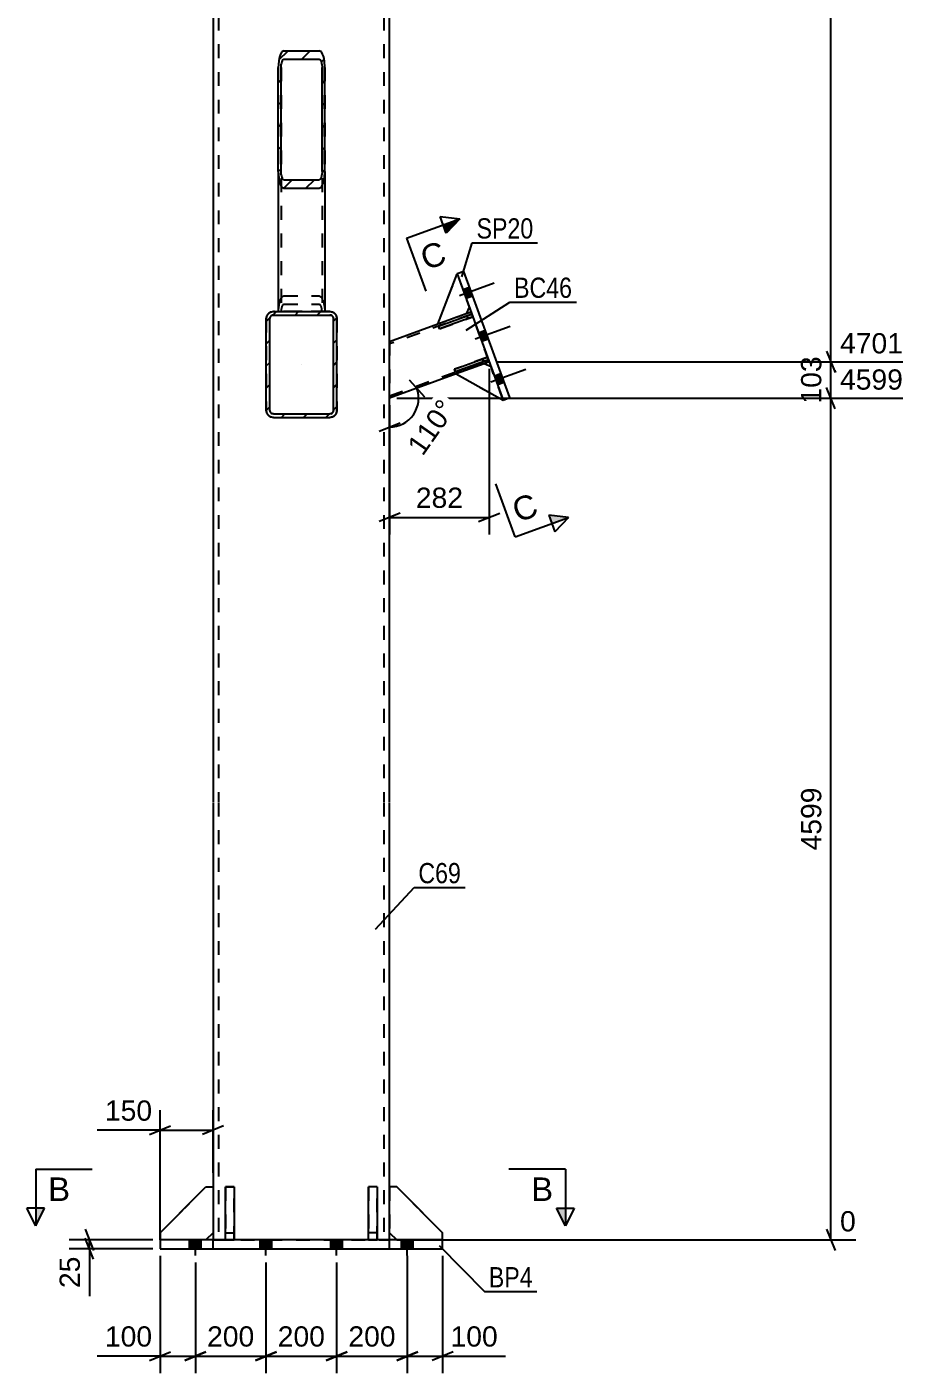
# Model space of a CAD drawing. Header units: millimetres. Extents: x -297 to 544, y -221 to 373.
# Drawn here: x -38.8 to 85.7, y -18.9 to 171.7 of the extents above; entities that cross this region are included whole.
import ezdxf

# ---------------------------------------------------------------- set-up
doc = ezdxf.new("R2010")
doc.units = ezdxf.units.MM
doc.linetypes.add('DXK_LINE_DOT2', pattern=[3.9198, 1.9599, -1.9599])
doc.linetypes.add('DXK_LINE_DOT3', pattern=[5.9187, 2.979, -0.9799, 0.9799, -0.9799])
doc.styles.add('Arial', font='ARIAL.TTF', dxfattribs={"height": 0.2})
doc.styles.add('Arial Narrow', font='ARIALN.TTF', dxfattribs={"height": 0.2})

# ---------------------------------------------------------------- blocks, each defined once
blk = doc.blocks.new('Part-284934218-1229 - 1225')
at = {"linetype": 'Continuous'}
h = blk.add_hatch(dxfattribs=at)
h.set_pattern_fill('', scale=0.7, style=0, pattern_type=0)
h.set_pattern_definition([(45, (-4.962, 117.4), (-1.57154, 1.57154), [])])
h.paths.add_polyline_path([(-4.96, 130.4), (-4.96, 117.4), (-4.89, 117.02), (-4.67, 116.69), (-4.34, 116.48), (-3.96, 116.4), (4.04, 116.4), (4.42, 116.48), (4.75, 116.69), (4.96, 117.02), (5.04, 117.4), (5.04, 130.4), (4.96, 130.78), (4.75, 131.11), (4.42, 131.32), (4.04, 131.4), (-3.96, 131.4), (-4.34, 131.32), (-4.67, 131.11), (-4.89, 130.78)])
h.paths.add_polyline_path([(-4.32, 130.75), (-4.15, 130.86), (-3.96, 130.9), (4.04, 130.9), (4.23, 130.86), (4.39, 130.75), (4.5, 130.59), (4.54, 130.4), (4.54, 117.4), (4.5, 117.21), (4.39, 117.05), (4.23, 116.94), (4.04, 116.9), (-3.96, 116.9), (-4.15, 116.94), (-4.32, 117.05), (-4.42, 117.21), (-4.46, 117.4), (-4.46, 130.4), (-4.42, 130.59)])
at = {"color": 7, "linetype": 'DXK_LINE_DOT2'}
for p, q in [((-4.96, 130.4), (-4.89, 130.78)), ((-4.96, 130.4), (-4.96, 117.4)), ((-4.96, 130.4), (-4.96, 130.4)), ((-4.42, 130.59), (-4.46, 130.4)), ((-4.46, 117.4), (-4.46, 130.4)), ((-4.34, 131.32), (-3.96, 131.4)), ((-3.96, 130.9), (-4.15, 130.86)), ((4.04, 131.4), (-3.96, 131.4)), ((-3.96, 130.9), (4.04, 130.9)), ((4.04, 131.4), (4.42, 131.32)), ((4.23, 130.86), (4.04, 130.9)), ((4.54, 130.4), (4.5, 130.59)), ((4.54, 117.4), (4.54, 130.4)), ((4.96, 130.78), (5.04, 130.4)), ((5.04, 130.4), (5.04, 117.4)), ((5.04, 130.4), (5.04, 130.4)), ((-4.89, 117.02), (-4.96, 117.4)), ((-4.46, 117.4), (-4.42, 117.21)), ((-3.96, 116.4), (-4.34, 116.48)), ((-4.15, 116.94), (-3.96, 116.9)), ((-3.96, 116.9), (4.04, 116.9)), ((-3.96, 116.4), (4.04, 116.4)), ((4.04, 116.9), (4.23, 116.94)), ((4.42, 116.48), (4.04, 116.4)), ((4.5, 117.21), (4.54, 117.4)), ((5.04, 117.4), (4.96, 117.02))]:
    blk.add_line(p, q, dxfattribs=at)
at = {"color": 2, "linetype": 'Continuous'}
for p, q in [((-4.89, 130.78), (-4.96, 130.4)), ((-4.96, 130.4), (-4.96, 130.4)), ((-4.96, 117.4), (-4.96, 130.4)), ((-4.46, 130.4), (-4.42, 130.59)), ((-4.46, 130.4), (-4.46, 130.4)), ((-4.46, 117.4), (-4.46, 130.4)), ((-3.96, 131.4), (-4.34, 131.32)), ((-4.15, 130.86), (-3.96, 130.9)), ((-3.96, 131.4), (-3.96, 131.4)), ((-3.96, 131.4), (4.04, 131.4)), ((-3.96, 130.9), (-3.96, 130.9)), ((-3.96, 130.9), (4.04, 130.9)), ((4.04, 131.4), (4.04, 131.4)), ((4.42, 131.32), (4.04, 131.4)), ((4.04, 130.9), (4.04, 130.9)), ((4.04, 130.9), (4.23, 130.86)), ((4.5, 130.59), (4.54, 130.4)), ((4.54, 130.4), (4.54, 130.4)), ((4.54, 117.4), (4.54, 130.4)), ((5.04, 130.4), (4.96, 130.78)), ((5.04, 130.4), (5.04, 130.4)), ((5.04, 117.4), (5.04, 130.4)), ((-4.96, 117.4), (-4.96, 117.4)), ((-4.96, 117.4), (-4.89, 117.02)), ((-4.46, 117.4), (-4.46, 117.4)), ((-4.42, 117.21), (-4.46, 117.4)), ((-4.34, 116.48), (-3.96, 116.4)), ((-3.96, 116.9), (-4.15, 116.94)), ((-3.96, 116.9), (-3.96, 116.9)), ((-3.96, 116.9), (4.04, 116.9)), ((-3.96, 116.4), (-3.96, 116.4)), ((-3.96, 116.4), (4.04, 116.4)), ((4.23, 116.94), (4.04, 116.9)), ((4.04, 116.9), (4.04, 116.9)), ((4.04, 116.4), (4.42, 116.48)), ((4.04, 116.4), (4.04, 116.4)), ((4.54, 117.4), (4.5, 117.21)), ((4.54, 117.4), (4.54, 117.4)), ((4.96, 117.02), (5.04, 117.4)), ((5.04, 117.4), (5.04, 117.4))]:
    blk.add_line(p, q, dxfattribs=at)
at = {"color": 7, "linetype": 'DXK_LINE_DOT3'}
blk.add_line((0.04, 123.9), (0.04, 123.9), dxfattribs=at)
at = {"color": 7, "linetype": 'DXK_LINE_DOT2'}
for centre, radius, start, end in [((-3.96, 130.4), 1, 112.5, 157.5), ((-3.96, 130.4), 0.5, 112.5, 157.5), ((4.04, 130.4), 0.5, 22.5, 67.5), ((4.04, 130.4), 1, 22.5, 67.5), ((-3.96, 117.4), 1, 202.5, 247.5), ((-3.96, 117.4), 0.5, 202.5, 247.5), ((4.04, 117.4), 0.5, 292.5, 337.5), ((4.04, 117.4), 1, 292.5, 337.5)]:
    blk.add_arc(centre, radius, start, end, dxfattribs=at)
at = {"color": 2, "linetype": 'Continuous'}
for centre, radius, start, end in [((-3.96, 130.4), 1, 112.5, 157.5), ((-3.96, 130.4), 0.5, 112.5, 157.5), ((4.04, 130.4), 0.5, 22.5, 67.5), ((4.04, 130.4), 1, 22.5, 67.5), ((-3.96, 117.4), 1, 202.5, 247.5), ((-3.96, 117.4), 0.5, 202.5, 247.5), ((4.04, 117.4), 0.5, 292.5, 337.5), ((4.04, 117.4), 1, 292.5, 337.5)]:
    blk.add_arc(centre, radius, start, end, dxfattribs=at)
blk = doc.blocks.new('Part-284934218-1248 - 1225')
at = {"color": 2, "linetype": 'Continuous'}
for p, q in [((20, 0), (-20, 0)), ((-20, 0), (-20, -1.25)), ((-20, -1.25), (20, -1.25)), ((-12.5, -1.25), (-12.5, 0)), ((12.5, -1.25), (12.5, 0)), ((20, -1.25), (20, 0))]:
    blk.add_line(p, q, dxfattribs=at)
at = {"color": 7, "linetype": 'DXK_LINE_DOT2'}
for p, q in [((-12.5, -1.25), (-12.5, 0)), ((12.5, -1.25), (12.5, 0))]:
    blk.add_line(p, q, dxfattribs=at)
blk = doc.blocks.new('Part-284934218-1232 - 1225')
at = {"linetype": 'Continuous'}
h = blk.add_hatch(dxfattribs=at)
h.set_pattern_fill('', scale=0.7, style=0, pattern_type=0)
h.set_pattern_definition([(45, (-3.262, 151.2023), (-1.57154, 1.57154), [])])
h.paths.add_polyline_path([(-3.26, 165.95), (-3.26, 151.2), (-3.2, 150.3), (-3.03, 149.53), (-2.77, 149.02), (-2.46, 148.84), (2.54, 148.84), (2.84, 149.02), (3.1, 149.53), (3.28, 150.3), (3.34, 151.2), (3.34, 165.95), (3.28, 166.85), (3.1, 167.61), (2.84, 168.13), (2.54, 168.3), (-2.46, 168.3), (-2.77, 168.13), (-3.03, 167.61), (-3.2, 166.85)])
h.paths.add_polyline_path([(-2.74, 166.78), (-2.62, 167.04), (-2.46, 167.13), (2.54, 167.13), (2.69, 167.04), (2.82, 166.78), (2.91, 166.4), (2.94, 165.95), (2.94, 151.2), (2.91, 150.75), (2.82, 150.37), (2.69, 150.11), (2.54, 150.02), (-2.46, 150.02), (-2.62, 150.11), (-2.74, 150.37), (-2.83, 150.75), (-2.86, 151.2), (-2.86, 165.95), (-2.83, 166.4)])
at = {"color": 2, "linetype": 'Continuous'}
for p, q in [((-2.46, 168.3), (-2.77, 168.13)), ((-2.46, 168.3), (2.54, 168.3)), ((2.84, 168.13), (2.54, 168.3)), ((-3.2, 166.85), (-3.26, 165.95)), ((-3.26, 151.2), (-3.26, 165.95)), ((-2.86, 165.95), (-2.83, 166.4)), ((-2.86, 151.2), (-2.86, 165.95)), ((-2.62, 167.04), (-2.46, 167.13)), ((-2.46, 167.13), (2.54, 167.13)), ((2.54, 167.13), (2.69, 167.04)), ((2.91, 166.4), (2.94, 165.95)), ((2.94, 151.2), (2.94, 165.95)), ((3.34, 165.95), (3.28, 166.85)), ((3.34, 151.2), (3.34, 165.95)), ((-3.26, 151.2), (-3.26, 131.4)), ((-3.26, 151.2), (-3.2, 150.3)), ((-2.83, 150.75), (-2.86, 151.2)), ((2.94, 151.2), (2.91, 150.75)), ((3.28, 150.3), (3.34, 151.2)), ((3.34, 151.2), (3.34, 131.4)), ((-2.77, 149.02), (-2.46, 148.84)), ((-2.46, 150.02), (-2.62, 150.11)), ((-2.46, 150.02), (2.54, 150.02)), ((-2.46, 148.84), (2.54, 148.84)), ((2.69, 150.11), (2.54, 150.02)), ((2.54, 148.84), (2.84, 149.02))]:
    blk.add_line(p, q, dxfattribs=at)
at = {"color": 7, "linetype": 'DXK_LINE_DOT2'}
for p, q in [((-3.26, 165.95), (-3.26, 151.2)), ((-2.86, 165.95), (-2.86, 131.4)), ((2.94, 165.95), (2.94, 131.4)), ((3.34, 165.95), (3.34, 151.2)), ((-2.77, 133.45), (-2.46, 133.63)), ((-2.46, 133.63), (2.54, 133.63)), ((2.54, 133.63), (2.84, 133.45)), ((-3.25, 131.4), (-3.2, 132.17)), ((-2.83, 131.72), (-2.85, 131.4)), ((-2.46, 132.45), (-2.62, 132.36)), ((-2.46, 132.45), (2.54, 132.45)), ((2.69, 132.36), (2.54, 132.45)), ((2.93, 131.4), (2.91, 131.72)), ((3.28, 132.17), (3.33, 131.4)), ((3.34, 131.4), (-3.26, 131.4)), ((-2.86, 131.4), (-2.85, 131.4))]:
    blk.add_line(p, q, dxfattribs=at)
at = {"color": 2, "linetype": 'Continuous'}
for centre, radius, start, end in [((-0.45, 166.63), 2.76, 147.1246, 175.4089), ((0.53, 166.63), 2.76, 4.5911, 32.8754), ((-1.46, 166.29), 1.38, 147.1246, 175.4089), ((1.53, 166.29), 1.38, 4.5911, 32.8754), ((-1.46, 150.86), 1.38, 184.5911, 212.8754), ((1.53, 150.86), 1.38, 327.1246, 355.4089), ((-0.45, 150.52), 2.76, 184.5911, 212.8754), ((0.53, 150.52), 2.76, 327.1246, 355.4089)]:
    blk.add_arc(centre, radius, start, end, dxfattribs=at)
at = {"color": 7, "linetype": 'DXK_LINE_DOT2'}
for centre, radius, start, end in [((-0.45, 131.95), 2.76, 147.1246, 175.4089), ((0.53, 131.95), 2.76, 4.5911, 32.8754), ((-1.46, 131.61), 1.38, 147.1246, 175.4089), ((1.53, 131.61), 1.38, 4.5911, 32.8754)]:
    blk.add_arc(centre, radius, start, end, dxfattribs=at)
blk = doc.blocks.new('Part-284934218-1249 - 1225')
at = {"color": 2, "linetype": 'Continuous'}
for p, q in [((-20, 1), (-13.5, 7.5)), ((-13.5, 7.5), (-12.5, 7.5)), ((-20, 1), (-20, 0)), ((-12.5, 1), (-13.5, 0))]:
    blk.add_line(p, q, dxfattribs=at)
at = {"color": 7, "linetype": 'DXK_LINE_DOT2'}
for p, q in [((-12.5, 7.5), (-12.5, 1)), ((-13.5, 0), (-20, 0))]:
    blk.add_line(p, q, dxfattribs=at)
blk = doc.blocks.new('Part-284934218-1250 - 1225')
at = {"color": 7, "linetype": 'DXK_LINE_DOT2'}
for p, q in [((-20, 1), (-13.5, 7.5)), ((-13.5, 7.5), (-12.5, 7.5)), ((-12.5, 7.5), (-12.5, 1)), ((-20, 0), (-20, 1)), ((-12.5, 1), (-13.5, 0)), ((-13.5, 0), (-20, 0))]:
    blk.add_line(p, q, dxfattribs=at)
blk = doc.blocks.new('Part-284934218-1251 - 1225')
at = {"color": 2, "linetype": 'Continuous'}
for p, q in [((13.5, 7.5), (12.5, 7.5)), ((13.5, 7.5), (20, 1)), ((12.5, 1), (13.5, 0)), ((20, 0), (20, 1))]:
    blk.add_line(p, q, dxfattribs=at)
at = {"color": 7, "linetype": 'DXK_LINE_DOT2'}
for p, q in [((12.5, 7.5), (12.5, 1)), ((13.5, 0), (20, 0))]:
    blk.add_line(p, q, dxfattribs=at)
blk = doc.blocks.new('Part-284934218-1252 - 1225')
at = {"color": 7, "linetype": 'DXK_LINE_DOT2'}
for p, q in [((13.5, 7.5), (12.5, 7.5)), ((12.5, 7.5), (12.5, 1)), ((20, 1), (13.5, 7.5)), ((12.5, 1), (13.5, 0)), ((20, 0), (20, 1)), ((13.5, 0), (20, 0))]:
    blk.add_line(p, q, dxfattribs=at)
blk = doc.blocks.new('Part-284934218-1253 - 1225')
at = {"color": 7, "linetype": 'DXK_LINE_DOT2'}
for p, q in [((9.5, 7.5), (9.5, 0)), ((10.75, 7.5), (9.5, 7.5)), ((10.75, 0), (10.75, 7.5)), ((10.75, 1), (9.5, 1)), ((9.5, 0), (10.75, 0))]:
    blk.add_line(p, q, dxfattribs=at)
blk = doc.blocks.new('Part-284934218-1310 - 1225')
at = {"color": 2, "linetype": 'Continuous'}
for p, q in [((23, 137.06), (22.06, 136.72)), ((22.06, 136.72), (28.56, 118.87)), ((29.5, 119.21), (23, 137.06)), ((28.56, 118.87), (29.5, 119.21))]:
    blk.add_line(p, q, dxfattribs=at)
blk = doc.blocks.new('Part-284934218-1254 - 1225')
at = {"color": 7, "linetype": 'DXK_LINE_DOT2'}
for p, q in [((-10.75, 7.5), (-10.75, 0)), ((-9.5, 7.5), (-10.75, 7.5)), ((-9.5, 0), (-9.5, 7.5)), ((-10.75, 1), (-9.5, 1)), ((-10.75, 0), (-9.5, 0))]:
    blk.add_line(p, q, dxfattribs=at)
blk = doc.blocks.new('Part-284934218-1255 - 1225')
at = {"color": 2, "linetype": 'Continuous'}
for p, q in [((9.5, 0), (9.5, 7.5)), ((10.75, 7.5), (9.5, 7.5)), ((10.75, 7.5), (10.75, 0)), ((10.75, 1), (9.5, 1)), ((10.75, 0), (9.5, 0))]:
    blk.add_line(p, q, dxfattribs=at)
blk = doc.blocks.new('Part-284934218-1399 - 1225')
at = {"color": 7, "linetype": 'DXK_LINE_DOT2'}
for p, q in [((26.36, 124.93), (21.66, 123.22)), ((21.79, 122.84), (26.49, 124.55)), ((25.65, 124.67), (25.79, 124.3)), ((26.49, 124.55), (26.36, 124.93)), ((21.66, 123.22), (21.79, 122.84))]:
    blk.add_line(p, q, dxfattribs=at)
blk = doc.blocks.new('Part-284934218-1256 - 1225')
at = {"color": 2, "linetype": 'Continuous'}
for p, q in [((-10.75, 0), (-10.75, 7.5)), ((-10.75, 7.5), (-9.5, 7.5)), ((-9.5, 7.5), (-9.5, 0)), ((-10.75, 1), (-9.5, 1)), ((-9.5, 0), (-10.75, 0))]:
    blk.add_line(p, q, dxfattribs=at)
blk = doc.blocks.new('Part-284934218-1404 - 1225')
at = {"color": 7, "linetype": 'DXK_LINE_DOT2'}
for p, q in [((19.33, 129.61), (22.06, 136.72)), ((22.06, 136.72), (23.77, 132.02)), ((23.77, 132.02), (23.33, 131.06)), ((23.33, 131.06), (19.33, 129.61))]:
    blk.add_line(p, q, dxfattribs=at)
blk = doc.blocks.new('Part-284934218-1290 - 1225')
at = {"color": 7, "linetype": 'DXK_LINE_DOT2'}
for p, q in [((24.13, 131.04), (12.5, 126.8)), ((23.33, 131.06), (19.33, 129.61)), ((26.6, 124.27), (24.03, 131.32)), ((12.5, 127.12), (12.5, 119.14)), ((12.5, 119.46), (26.49, 124.55)), ((25.89, 124.01), (21.9, 122.56))]:
    blk.add_line(p, q, dxfattribs=at)
at = {"color": 2, "linetype": 'Continuous'}
for p, q in [((19.33, 129.61), (12.5, 127.12)), ((24.03, 131.32), (23.33, 131.06)), ((26.6, 124.27), (25.89, 124.01)), ((21.9, 122.56), (12.5, 119.14))]:
    blk.add_line(p, q, dxfattribs=at)
blk = doc.blocks.new('Part-284934218-1330 - 1225')
at = {"color": 7, "linetype": 'DXK_LINE_DOT2'}
for p, q in [((-4.89, 130.78), (-4.96, 130.4)), ((-4.96, 117.4), (-4.96, 130.4)), ((-4.46, 130.4), (-4.42, 130.59)), ((-4.46, 117.4), (-4.46, 130.4)), ((-3.96, 131.4), (-4.34, 131.32)), ((-4.15, 130.86), (-3.96, 130.9)), ((-3.96, 131.4), (4.04, 131.4)), ((-3.96, 130.9), (4.04, 130.9)), ((4.42, 131.32), (4.04, 131.4)), ((4.04, 130.9), (4.23, 130.86)), ((4.5, 130.59), (4.54, 130.4)), ((4.54, 117.4), (4.54, 130.4)), ((5.04, 130.4), (4.96, 130.78)), ((5.04, 117.4), (5.04, 130.4)), ((-4.96, 117.4), (-4.89, 117.02)), ((-4.42, 117.21), (-4.46, 117.4)), ((-4.34, 116.48), (-3.96, 116.4)), ((-3.96, 116.9), (-4.15, 116.94)), ((-3.96, 116.9), (4.04, 116.9)), ((-3.96, 116.4), (4.04, 116.4)), ((4.23, 116.94), (4.04, 116.9)), ((4.04, 116.4), (4.42, 116.48)), ((4.54, 117.4), (4.5, 117.21)), ((4.96, 117.02), (5.04, 117.4))]:
    blk.add_line(p, q, dxfattribs=at)
at = {"color": 7, "linetype": 'DXK_LINE_DOT3'}
blk.add_line((0.04, 123.9), (0.04, 123.9), dxfattribs=at)
at = {"color": 7, "linetype": 'DXK_LINE_DOT2'}
for centre, radius, start, end in [((-3.96, 130.4), 1, 112.5, 157.5), ((-3.96, 130.4), 0.5, 112.5, 157.5), ((4.04, 130.4), 0.5, 22.5, 67.5), ((4.04, 130.4), 1, 22.5, 67.5), ((-3.96, 117.4), 1, 202.5, 247.5), ((-3.96, 117.4), 0.5, 202.5, 247.5), ((4.04, 117.4), 0.5, 292.5, 337.5), ((4.04, 117.4), 1, 292.5, 337.5)]:
    blk.add_arc(centre, radius, start, end, dxfattribs=at)
blk = doc.blocks.new('Part-284934218-1400 - 1225')
at = {"color": 2, "linetype": 'Continuous'}
for p, q in [((19.43, 129.33), (24.13, 131.04)), ((24.27, 130.66), (19.57, 128.95)), ((24.13, 131.04), (24.27, 130.66)), ((19.57, 128.95), (19.43, 129.33))]:
    blk.add_line(p, q, dxfattribs=at)
at = {"color": 7, "linetype": 'DXK_LINE_DOT2'}
blk.add_line((23.56, 130.4), (23.43, 130.78), dxfattribs=at)
blk = doc.blocks.new('Part-284934218-1401 - 1225')
at = {"color": 2, "linetype": 'Continuous'}
for p, q in [((21.66, 123.22), (26.36, 124.93)), ((26.49, 124.55), (21.79, 122.84)), ((26.36, 124.93), (26.49, 124.55)), ((21.79, 122.84), (21.66, 123.22))]:
    blk.add_line(p, q, dxfattribs=at)
at = {"color": 7, "linetype": 'DXK_LINE_DOT2'}
blk.add_line((25.79, 124.3), (25.65, 124.67), dxfattribs=at)
blk = doc.blocks.new('Part-284934218-1402 - 1225')
at = {"color": 7, "linetype": 'DXK_LINE_DOT2'}
for p, q in [((25.89, 124.01), (21.9, 122.56)), ((26.85, 123.56), (25.89, 124.01)), ((21.9, 122.56), (28.56, 118.87)), ((28.56, 118.87), (26.85, 123.56))]:
    blk.add_line(p, q, dxfattribs=at)
blk = doc.blocks.new('Part-284934218-1403 - 1225')
at = {"color": 2, "linetype": 'Continuous'}
for p, q in [((25.89, 124.01), (21.9, 122.56)), ((26.85, 123.56), (25.89, 124.01)), ((21.9, 122.56), (28.56, 118.87))]:
    blk.add_line(p, q, dxfattribs=at)
at = {"color": 7, "linetype": 'DXK_LINE_DOT2'}
blk.add_line((28.56, 118.87), (26.85, 123.56), dxfattribs=at)
blk = doc.blocks.new('Part-284934218-1405 - 1225')
at = {"color": 2, "linetype": 'Continuous'}
for p, q in [((19.33, 129.61), (22.06, 136.72)), ((23.77, 132.02), (23.33, 131.06)), ((23.33, 131.06), (19.33, 129.61))]:
    blk.add_line(p, q, dxfattribs=at)
at = {"color": 7, "linetype": 'DXK_LINE_DOT2'}
blk.add_line((22.06, 136.72), (23.77, 132.02), dxfattribs=at)
blk = doc.blocks.new('Bolt-284934218-1406 - 1225')
at = {"linetype": 'Continuous'}
for points in [[(-15.825, -1.25), (-14.175, -1.25), (-14.175, 0), (-15.825, 0)], [(-15.825, -1.25), (-14.175, -1.25), (-14.175, 0), (-15.825, 0)], [(-5.825, -1.25), (-4.175, -1.25), (-4.175, 0), (-5.825, 0)], [(-5.825, -1.25), (-4.175, -1.25), (-4.175, 0), (-5.825, 0)], [(4.175, -1.25), (5.825, -1.25), (5.825, 0), (4.175, 0)], [(4.175, -1.25), (5.825, -1.25), (5.825, 0), (4.175, 0)], [(14.175, -1.25), (15.825, -1.25), (15.825, 0), (14.175, 0)], [(14.175, -1.25), (15.825, -1.25), (15.825, 0), (14.175, 0)]]:
    blk.add_hatch(color=1, dxfattribs=at).paths.add_polyline_path(points)
at = {"color": 1, "linetype": 'Continuous'}
for p, q in [((-15.825, -1.25), (-15.825, 0)), ((-15.825, -1.25), (-15.825, 0)), ((-15, -2.2), (-15, 0)), ((-15, -2.2), (-15, 0)), ((-14.175, -1.25), (-14.175, 0)), ((-14.175, -1.25), (-14.175, 0)), ((-5.825, -1.25), (-5.825, 0)), ((-5.825, -1.25), (-5.825, 0)), ((-5, -2.2), (-5, 0)), ((-5, -2.2), (-5, 0)), ((-4.175, -1.25), (-4.175, 0)), ((-4.175, -1.25), (-4.175, 0)), ((4.175, -1.25), (4.175, 0)), ((4.175, -1.25), (4.175, 0)), ((5, -2.2), (5, 0)), ((5, -2.2), (5, 0)), ((5.825, -1.25), (5.825, 0)), ((5.825, -1.25), (5.825, 0)), ((14.175, -1.25), (14.175, 0)), ((14.175, -1.25), (14.175, 0)), ((15, -2.2), (15, 0)), ((15, -2.2), (15, 0)), ((15.825, -1.25), (15.825, 0)), ((15.825, -1.25), (15.825, 0))]:
    blk.add_line(p, q, dxfattribs=at)
blk = doc.blocks.new('Bolt-284934218-1411 - 1225')
at = {"linetype": 'Continuous'}
for points in [[(22.87, 134.51), (23.31, 133.29), (24.25, 133.63), (23.81, 134.85)], [(22.87, 134.51), (23.31, 133.29), (24.25, 133.63), (23.81, 134.85)], [(22.87, 134.51), (23.31, 133.29), (24.25, 133.63), (23.81, 134.85)], [(25.09, 128.4), (25.53, 127.18), (26.47, 127.52), (26.03, 128.75)], [(25.09, 128.4), (25.53, 127.18), (26.47, 127.52), (26.03, 128.75)], [(27.31, 122.3), (27.76, 121.07), (28.7, 121.42), (28.25, 122.64)], [(27.31, 122.3), (27.76, 121.07), (28.7, 121.42), (28.25, 122.64)], [(27.31, 122.3), (27.76, 121.07), (28.7, 121.42), (28.25, 122.64)]]:
    blk.add_hatch(color=1, dxfattribs=at).paths.add_polyline_path(points)
at = {"color": 1, "linetype": 'Continuous'}
for p, q in [((22.38, 133.65), (27.32, 135.44)), ((22.38, 133.65), (27.32, 135.44)), ((22.38, 133.65), (27.32, 135.44)), ((22.87, 134.51), (23.81, 134.85)), ((22.87, 134.51), (23.81, 134.85)), ((22.87, 134.51), (23.81, 134.85)), ((23.31, 133.29), (24.25, 133.63)), ((23.31, 133.29), (24.25, 133.63)), ((23.31, 133.29), (24.25, 133.63)), ((24.61, 127.54), (29.54, 129.33)), ((24.61, 127.54), (29.54, 129.33)), ((25.09, 128.4), (26.03, 128.75)), ((25.09, 128.4), (26.03, 128.75)), ((25.53, 127.18), (26.47, 127.52)), ((25.53, 127.18), (26.47, 127.52)), ((26.83, 121.43), (31.76, 123.22)), ((26.83, 121.43), (31.76, 123.22)), ((26.83, 121.43), (31.76, 123.22)), ((27.31, 122.3), (28.25, 122.64)), ((27.31, 122.3), (28.25, 122.64)), ((27.31, 122.3), (28.25, 122.64)), ((27.76, 121.07), (28.7, 121.42)), ((27.76, 121.07), (28.7, 121.42)), ((27.76, 121.07), (28.7, 121.42))]:
    blk.add_line(p, q, dxfattribs=at)
blk = doc.blocks.new('Part-284934218-1428 - 1225')
at = {"color": 7, "linetype": 'DXK_LINE_DOT2'}
for p, q in [((24.13, 131.04), (19.43, 129.33)), ((19.57, 128.95), (24.27, 130.66)), ((23.43, 130.78), (23.56, 130.4)), ((24.27, 130.66), (24.13, 131.04)), ((19.43, 129.33), (19.57, 128.95))]:
    blk.add_line(p, q, dxfattribs=at)
blk = doc.blocks.new('Part-284934218-1451 - 1225')
at = {"color": 2, "linetype": 'Continuous'}
for p, q in [((-12.5, 294.65), (-12.5, 62)), ((12.5, 62), (12.5, 294.65)), ((-12.5, 61.9), (-12.5, 0)), ((12.5, 0), (12.5, 61.9))]:
    blk.add_line(p, q, dxfattribs=at)
at = {"color": 7, "linetype": 'DXK_LINE_DOT2'}
for p, q in [((-11.7, 294.65), (-11.7, 62)), ((11.7, 294.65), (11.7, 62)), ((-11.7, 61.9), (-11.7, 0)), ((11.7, 61.9), (11.7, 0)), ((-12.5, 0), (12.5, 0))]:
    blk.add_line(p, q, dxfattribs=at)
blk = doc.blocks.new('StraightDimension-284934218-1628 - 1225')
at = {"color": 7, "linetype": 'Continuous'}
for p, q in [((74.35, 125.77), (75.55, 122.77)), ((27.6, 124.27), (85.14, 124.27)), ((74.95, 119.14), (74.95, 124.27)), ((75.55, 117.64), (74.35, 120.64)), ((13.5, 119.14), (85.14, 119.14))]:
    blk.add_line(p, q, dxfattribs=at)
at = {"color": 0, "linetype": 'Continuous'}
blk.add_wipeout([(85.74, 124.87), (85.74, 129.07), (75.65, 129.07), (75.65, 124.87)], dxfattribs=at)
at = {"color": 0}
blk.add_wipeout([(74.2, 125.64), (70, 125.64), (70, 117.77), (74.2, 117.77)], dxfattribs=at)
at = {"color": 3, "linetype": 'Continuous', "style": 'Arial'}
blk.add_text('4701', height=2.865, dxfattribs=at).set_placement((76.25, 125.47))
at = {"color": 3, "style": 'Arial'}
blk.add_text('103', height=2.865, rotation=90.0002, dxfattribs=at).set_placement((73.6, 118.37))
blk = doc.blocks.new('StraightDimension-284934218-20123 - 1225')
at = {"color": 7, "linetype": 'Continuous'}
for p, q in [((-20, -2.25), (-20, -18.85)), ((-15, -3.2), (-15, -18.85)), ((-21.5, -17.05), (-18.5, -15.85)), ((-20, -16.45), (-15, -16.45)), ((-13.5, -15.85), (-16.5, -17.05))]:
    blk.add_line(p, q, dxfattribs=at)
at = {"color": 0}
blk.add_wipeout([(-20.52, -15.7), (-20.52, -11.5), (-28.4, -11.5), (-28.4, -15.7)], dxfattribs=at)
at = {"color": 7, "linetype": 'Continuous'}
blk.add_line((-20, -16.45), (-28.92, -16.45), dxfattribs=at)
blk.add_line((-20, -16.45), (-28.92, -16.45), dxfattribs=at)
at = {"color": 3, "style": 'Arial'}
blk.add_text('100', height=2.865, dxfattribs=at).set_placement((-27.8, -15.1))
blk = doc.blocks.new('StraightDimension-284934218-1637 - 1225')
at = {"color": 7, "linetype": 'Continuous'}
for p, q in [((75.55, 117.64), (74.35, 120.64)), ((13.5, 119.14), (85.14, 119.14)), ((74.95, 0), (74.95, 119.14)), ((74.35, 1.5), (75.55, -1.5)), ((13.5, 0), (78.47, 0))]:
    blk.add_line(p, q, dxfattribs=at)
at = {"color": 0, "linetype": 'Continuous'}
for points in [[(85.74, 119.74), (85.74, 123.94), (75.65, 123.94), (75.65, 119.74)], [(79.07, 0.6), (79.07, 4.8), (75.65, 4.8), (75.65, 0.6)]]:
    blk.add_wipeout(points, dxfattribs=at)
at = {"color": 0}
blk.add_wipeout([(74.2, 64.62), (70, 64.62), (70, 54.52), (74.2, 54.52)], dxfattribs=at)
at = {"color": 3, "linetype": 'Continuous', "style": 'Arial'}
for s, height, p in [('4599', 2.865, (76.25, 120.34)), ('0', 2.87, (76.25, 1.2))]:
    blk.add_text(s, height=height, dxfattribs=at).set_placement(p)
at = {"color": 3, "style": 'Arial'}
blk.add_text('4599', height=2.865, rotation=90.0002, dxfattribs=at).set_placement((73.6, 55.12))
blk = doc.blocks.new('StraightDimension-284934218-1516 - 1225')
at = {"color": 7, "linetype": 'Continuous'}
for p, q in [((26.6, 123.27), (26.6, 99.86)), ((12.5, 118.14), (12.5, 99.86)), ((14, 102.86), (11, 101.66)), ((12.5, 102.26), (26.6, 102.26)), ((25.1, 101.66), (28.1, 102.86))]:
    blk.add_line(p, q, dxfattribs=at)
at = {"color": 0}
blk.add_wipeout([(23.48, 103.01), (23.48, 107.21), (15.61, 107.21), (15.61, 103.01)], dxfattribs=at)
at = {"color": 3, "style": 'Arial'}
blk.add_text('282', height=2.865, dxfattribs=at).set_placement((16.21, 103.61))
blk = doc.blocks.new('StraightDimension-284934218-1527 - 1225')
at = {"color": 7, "linetype": 'Continuous'}
for p, q in [((-30.6, 1.5), (-29.4, -1.5)), ((-29.4, -2.75), (-30.6, 0.25)), ((-21, 0), (-32.85, 0)), ((-21, -1.25), (-32.85, -1.25)), ((-30, -1.25), (-30, 0))]:
    blk.add_line(p, q, dxfattribs=at)
at = {"color": 0}
blk.add_wipeout([(-30.75, -1.78), (-34.95, -1.78), (-34.95, -7.42), (-30.75, -7.42)], dxfattribs=at)
at = {"color": 7, "linetype": 'Continuous'}
blk.add_line((-30, -1.25), (-30, -7.95), dxfattribs=at)
blk.add_line((-30, -1.25), (-30, -7.95), dxfattribs=at)
at = {"color": 3, "style": 'Arial'}
blk.add_text('25', height=2.865, rotation=90.0002, dxfattribs=at).set_placement((-31.35, -6.82))
blk = doc.blocks.new('AngleDimension-284934218-1610 - 1225')
at = {"color": 7, "linetype": 'Continuous'}
for p, q in [((16.35, 120.54), (12.5, 119.14)), ((15.27, 121.75), (17.43, 119.34)), ((12.5, 115.04), (12.5, 119.14)), ((12.5, 118.14), (12.5, 115.04)), ((11, 114.44), (14, 115.64))]:
    blk.add_line(p, q, dxfattribs=at)
blk.add_arc((12.5, 119.14), 4.1, 270, 20, dxfattribs=at)
at = {"color": 0}
blk.add_wipeout([(22.75, 117.74), (19.31, 120.15), (13.88, 112.39), (17.32, 109.98)], dxfattribs=at)
at = {"color": 3, "style": 'Arial'}
blk.add_text('110°', height=2.865, rotation=54.9982, dxfattribs=at).set_placement((17.17, 110.82))
blk = doc.blocks.new('StraightDimension-284934218-1621 - 1225')
at = {"color": 7, "linetype": 'Continuous'}
for p, q in [((75.55, 293.15), (74.35, 296.15)), ((13.5, 294.65), (85.14, 294.65)), ((74.95, 124.27), (74.95, 294.65)), ((74.35, 125.77), (75.55, 122.77)), ((27.6, 124.27), (85.14, 124.27))]:
    blk.add_line(p, q, dxfattribs=at)
at = {"color": 0, "linetype": 'Continuous'}
blk.add_wipeout([(85.74, 295.25), (85.74, 299.45), (75.65, 299.45), (75.65, 295.25)], dxfattribs=at)
at = {"color": 0}
blk.add_wipeout([(74.2, 214.51), (70, 214.51), (70, 204.41), (74.2, 204.41)], dxfattribs=at)
at = {"color": 3, "linetype": 'Continuous', "style": 'Arial'}
blk.add_text('8109', height=2.865, dxfattribs=at).set_placement((76.25, 295.85))
at = {"color": 3, "style": 'Arial'}
blk.add_text('3408', height=2.865, rotation=90.0002, dxfattribs=at).set_placement((73.6, 205.01))
blk = doc.blocks.new('StraightDimension-284934218-9097 - 1225')
at = {"color": 7, "linetype": 'Continuous'}
for p, q in [((-20, 1), (-20, 18.37)), ((-12.5, 9.5), (-12.5, 18.37)), ((-21.5, 14.92), (-18.5, 16.12)), ((-20, 15.52), (-12.5, 15.52)), ((-11, 16.12), (-14, 14.92))]:
    blk.add_line(p, q, dxfattribs=at)
at = {"color": 0}
blk.add_wipeout([(-20.52, 16.27), (-20.52, 20.47), (-28.4, 20.47), (-28.4, 16.27)], dxfattribs=at)
at = {"color": 7, "linetype": 'Continuous'}
blk.add_line((-20, 15.52), (-28.92, 15.52), dxfattribs=at)
blk.add_line((-20, 15.52), (-28.92, 15.52), dxfattribs=at)
at = {"color": 3, "style": 'Arial'}
blk.add_text('150', height=2.865, dxfattribs=at).set_placement((-27.8, 16.87))
blk = doc.blocks.new('StraightDimension-284934218-20119 - 1225')
at = {"color": 7, "linetype": 'Continuous'}
for p, q in [((15, -2.25), (15, -18.85)), ((20, -2.25), (20, -18.85)), ((13.5, -17.05), (16.5, -15.85)), ((15, -16.45), (20, -16.45)), ((21.5, -15.85), (18.5, -17.05))]:
    blk.add_line(p, q, dxfattribs=at)
at = {"color": 0}
blk.add_wipeout([(28.4, -15.7), (28.4, -11.5), (20.52, -11.5), (20.52, -15.7)], dxfattribs=at)
at = {"color": 7, "linetype": 'Continuous'}
blk.add_line((20, -16.45), (28.92, -16.45), dxfattribs=at)
blk.add_line((20, -16.45), (28.92, -16.45), dxfattribs=at)
at = {"color": 3, "style": 'Arial'}
blk.add_text('100', height=2.865, dxfattribs=at).set_placement((21.12, -15.1))
blk = doc.blocks.new('StraightDimension-284934218-20120 - 1225')
at = {"color": 7, "linetype": 'Continuous'}
for p, q in [((5, -3.2), (5, -18.85)), ((15, -2.25), (15, -18.85)), ((3.5, -17.05), (6.5, -15.85)), ((5, -16.45), (15, -16.45)), ((16.5, -15.85), (13.5, -17.05))]:
    blk.add_line(p, q, dxfattribs=at)
at = {"color": 0}
blk.add_wipeout([(13.94, -15.7), (13.94, -11.5), (6.06, -11.5), (6.06, -15.7)], dxfattribs=at)
at = {"color": 3, "style": 'Arial'}
blk.add_text('200', height=2.865, dxfattribs=at).set_placement((6.66, -15.1))
blk = doc.blocks.new('StraightDimension-284934218-20121 - 1225')
at = {"color": 7, "linetype": 'Continuous'}
for p, q in [((-5, -3.2), (-5, -18.85)), ((5, -3.2), (5, -18.85)), ((-6.5, -17.05), (-3.5, -15.85)), ((-5, -16.45), (5, -16.45)), ((6.5, -15.85), (3.5, -17.05))]:
    blk.add_line(p, q, dxfattribs=at)
at = {"color": 0}
blk.add_wipeout([(3.94, -15.7), (3.94, -11.5), (-3.94, -11.5), (-3.94, -15.7)], dxfattribs=at)
at = {"color": 3, "style": 'Arial'}
blk.add_text('200', height=2.865, dxfattribs=at).set_placement((-3.34, -15.1))
blk = doc.blocks.new('StraightDimension-284934218-20122 - 1225')
at = {"color": 7, "linetype": 'Continuous'}
for p, q in [((-15, -3.2), (-15, -18.85)), ((-5, -3.2), (-5, -18.85)), ((-16.5, -17.05), (-13.5, -15.85)), ((-15, -16.45), (-5, -16.45)), ((-3.5, -15.85), (-6.5, -17.05))]:
    blk.add_line(p, q, dxfattribs=at)
at = {"color": 0}
blk.add_wipeout([(-6.06, -15.7), (-6.06, -11.5), (-13.94, -11.5), (-13.94, -15.7)], dxfattribs=at)
at = {"color": 3, "style": 'Arial'}
blk.add_text('200', height=2.865, dxfattribs=at).set_placement((-13.34, -15.1))
blk = doc.blocks.new('Mark-284934218-1286 - 1225')
at = {"color": 0}
blk.add_wipeout([(38.33, 133.33), (38.33, 136.33), (30.11, 136.33), (30.11, 133.33)], dxfattribs=at)
blk.add_wipeout([(38.33, 133.33), (38.33, 136.33), (30.11, 136.33), (30.11, 133.33)], dxfattribs=at)
at = {"color": 30, "linetype": 'Continuous'}
for p, q in [((23.31, 128.76), (29.51, 132.73)), ((29.51, 132.73), (38.93, 132.73))]:
    blk.add_line(p, q, dxfattribs=at)
at = {"color": 3, "style": 'Arial Narrow'}
blk.add_text('BC46', height=2.863, dxfattribs=at).set_placement((30.11, 133.33))
blk = doc.blocks.new('SectionMark-284934218-1894 - 1225')
at = {"linetype": 'Continuous'}
for points in [[(-37.59, 4.5), (-36.34, 4.5), (-37.59, 2)], [(36.14, 4.5), (37.39, 4.5), (37.39, 2)]]:
    blk.add_hatch(color=6, dxfattribs=at).paths.add_polyline_path(points)
at = {"color": 6, "linetype": 'Continuous'}
for p, q in [((-37.59, 10), (-29.59, 10)), ((-37.59, 10), (-37.59, 2)), ((37.39, 10), (29.39, 10)), ((37.39, 10), (37.39, 2)), ((-37.59, 2), (-38.84, 4.5)), ((-36.34, 4.5), (-38.84, 4.5)), ((-37.59, 2), (-36.34, 4.5)), ((36.14, 4.5), (38.64, 4.5)), ((37.39, 2), (36.14, 4.5)), ((38.64, 4.5), (37.39, 2))]:
    blk.add_line(p, q, dxfattribs=at)
at = {"color": 0, "linetype": 'Continuous'}
for points in [[(-32.73, 5.5), (-32.73, 9), (-35.84, 9), (-35.84, 5.5)], [(35.64, 5.5), (35.64, 9), (32.53, 9), (32.53, 5.5)]]:
    blk.add_wipeout(points, dxfattribs=at)
at = {"color": 3, "linetype": 'Continuous', "style": 'Arial'}
for p in [(-35.84, 5.5), (32.53, 5.5)]:
    blk.add_text('B', height=3.34, dxfattribs=at).set_placement(p)
blk = doc.blocks.new('Mark-284934218-1243 - 1225')
at = {"color": 0}
blk.add_wipeout([(32.75, -6.72), (32.75, -3.72), (26.54, -3.72), (26.54, -6.72)], dxfattribs=at)
blk.add_wipeout([(32.75, -6.72), (32.75, -3.72), (26.54, -3.72), (26.54, -6.72)], dxfattribs=at)
at = {"color": 30, "linetype": 'Continuous'}
for p, q in [((19.5, -0.79), (25.94, -7.32)), ((25.94, -7.32), (33.35, -7.32))]:
    blk.add_line(p, q, dxfattribs=at)
at = {"color": 3, "style": 'Arial Narrow'}
blk.add_text('BP4', height=2.863, dxfattribs=at).set_placement((26.54, -6.72))
blk = doc.blocks.new('Mark-284934218-1306 - 1225')
at = {"color": 0}
blk.add_wipeout([(32.84, 141.73), (32.84, 144.73), (24.8, 144.73), (24.8, 141.73)], dxfattribs=at)
blk.add_wipeout([(32.84, 141.73), (32.84, 144.73), (24.8, 144.73), (24.8, 141.73)], dxfattribs=at)
at = {"color": 30, "linetype": 'Continuous'}
for p, q in [((22.7, 136.3), (24.2, 141.13)), ((24.2, 141.13), (33.44, 141.13))]:
    blk.add_line(p, q, dxfattribs=at)
at = {"color": 3, "style": 'Arial Narrow'}
blk.add_text('SP20', height=2.863, dxfattribs=at).set_placement((24.8, 141.73))
blk = doc.blocks.new('Mark-284934218-1447 - 1225')
at = {"color": 0}
blk.add_wipeout([(22.59, 50.48), (22.59, 53.48), (16.57, 53.48), (16.57, 50.48)], dxfattribs=at)
blk.add_wipeout([(22.59, 50.48), (22.59, 53.48), (16.57, 53.48), (16.57, 50.48)], dxfattribs=at)
at = {"color": 30, "linetype": 'Continuous'}
for p, q in [((10.51, 43.97), (15.97, 49.88)), ((15.97, 49.88), (23.19, 49.88))]:
    blk.add_line(p, q, dxfattribs=at)
at = {"color": 3, "style": 'Arial Narrow'}
blk.add_text('C69', height=2.863, dxfattribs=at).set_placement((16.57, 50.48))
blk = doc.blocks.new('SectionMark-284934218-9318 - 1225')
at = {"linetype": 'Continuous'}
blk.add_hatch(color=6, dxfattribs=at).paths.add_polyline_path([(35.46, 101.39), (35.03, 102.56), (37.8, 102.24)])
at = {"color": 6, "linetype": 'Continuous'}
for p, q in [((19.64, 144.84), (22.42, 144.52)), ((37.8, 102.24), (35.03, 102.56)), ((35.03, 102.56), (35.88, 100.21)), ((37.8, 102.24), (35.88, 100.21))]:
    blk.add_line(p, q, dxfattribs=at)
at = {"color": 0, "linetype": 'Continuous'}
for points in [[(20.8, 138.34), (19.6, 141.63), (16.44, 140.48), (17.64, 137.19)], [(33.8, 102.65), (32.6, 105.94), (29.43, 104.78), (30.63, 101.49)]]:
    blk.add_wipeout(points, dxfattribs=at)
at = {"linetype": 'Continuous'}
blk.add_hatch(color=6, dxfattribs=at).paths.add_polyline_path([(20.5, 142.49), (20.07, 143.66), (22.42, 144.52)])
at = {"color": 6, "linetype": 'Continuous'}
for p, q in [((20.5, 142.49), (19.64, 144.84)), ((14.9, 141.78), (22.42, 144.52)), ((22.42, 144.52), (20.5, 142.49)), ((14.9, 141.78), (17.64, 134.27)), ((30.29, 99.51), (27.55, 107.03)), ((30.29, 99.51), (37.8, 102.24))]:
    blk.add_line(p, q, dxfattribs=at)
at = {"color": 3, "linetype": 'Continuous', "style": 'Arial'}
for p in [(17.64, 137.19), (30.63, 101.49)]:
    blk.add_text('C', height=3.34, rotation=20.002, dxfattribs=at).set_placement(p)

msp = doc.modelspace()

# ---------------------------------------------------------------- block references
for name in ['Part-284934218-1451 - 1225', 'Part-284934218-1232 - 1225', 'Part-284934218-1404 - 1225', 'Part-284934218-1405 - 1225', 'Part-284934218-1310 - 1225', 'Bolt-284934218-1411 - 1225', 'Part-284934218-1229 - 1225', 'Part-284934218-1330 - 1225', 'Part-284934218-1290 - 1225', 'Part-284934218-1400 - 1225', 'Part-284934218-1428 - 1225', 'Part-284934218-1399 - 1225', 'Part-284934218-1401 - 1225', 'Part-284934218-1402 - 1225', 'Part-284934218-1403 - 1225', 'Part-284934218-1249 - 1225', 'Part-284934218-1250 - 1225', 'Part-284934218-1254 - 1225', 'Part-284934218-1256 - 1225', 'Part-284934218-1253 - 1225', 'Part-284934218-1255 - 1225', 'Part-284934218-1251 - 1225', 'Part-284934218-1252 - 1225', 'Part-284934218-1248 - 1225', 'Bolt-284934218-1406 - 1225']:
    msp.add_blockref(name, (0, 0))

# ---------------------------------------------------------------- next in the draw order: block references
for name in ['StraightDimension-284934218-1628 - 1225', 'StraightDimension-284934218-20123 - 1225']:
    msp.add_blockref(name, (0, 0))

# ---------------------------------------------------------------- next in the draw order: block references
for name in ['StraightDimension-284934218-1637 - 1225', 'StraightDimension-284934218-1527 - 1225']:
    msp.add_blockref(name, (0, 0))

# ---------------------------------------------------------------- next in the draw order: block references
for name in ['StraightDimension-284934218-1516 - 1225', 'Mark-284934218-1447 - 1225', 'StraightDimension-284934218-9097 - 1225', 'StraightDimension-284934218-20119 - 1225']:
    msp.add_blockref(name, (0, 0))

# ---------------------------------------------------------------- next in the draw order: block references
for name in ['StraightDimension-284934218-1621 - 1225', 'AngleDimension-284934218-1610 - 1225', 'SectionMark-284934218-1894 - 1225', 'Mark-284934218-1243 - 1225', 'StraightDimension-284934218-20120 - 1225']:
    msp.add_blockref(name, (0, 0))

# ---------------------------------------------------------------- next in the draw order: block references
for name in ['Mark-284934218-1286 - 1225', 'StraightDimension-284934218-20121 - 1225']:
    msp.add_blockref(name, (0, 0))

# ---------------------------------------------------------------- next in the draw order: block references
for name in ['Mark-284934218-1306 - 1225', 'StraightDimension-284934218-20122 - 1225']:
    msp.add_blockref(name, (0, 0))

# ---------------------------------------------------------------- next in the draw order: block references
msp.add_blockref('SectionMark-284934218-9318 - 1225', (0, 0))

doc.saveas('drawing.dxf')
